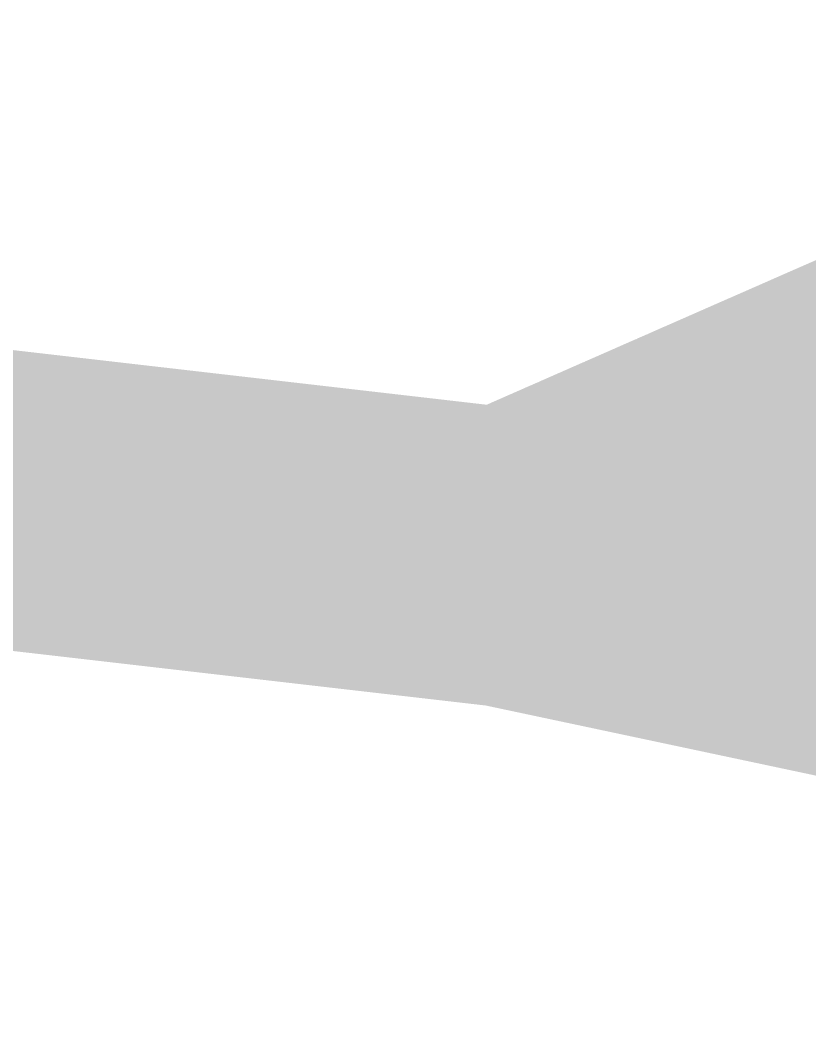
# Model space of a CAD drawing. Header units: inches. Extents: x -18 to 217, y -14 to 159.
# Drawn here: x 39.18074 to 39.21424, y 40.25456 to 40.29688 of the extents above; entities that cross this region are included whole.
import ezdxf

# ---------------------------------------------------------------- set-up
doc = ezdxf.new("R2010")
doc.units = ezdxf.units.IN
for name, color, linetype in [('Dimension', 6, 'Continuous'), ('Fabrication', 76, 'Continuous'), ('Top Layer', 1, 'Continuous')]:
    doc.layers.add(name, color=color, linetype=linetype)

msp = doc.modelspace()

# ---------------------------------------------------------------- linework, layer by layer
at = {"layer": 'Dimension', "const_width": 0.254}
msp.add_lwpolyline([(58.31000022, 19.46699942, 1), (13.30999878, 19.46699942, 1)], format="xyb", close=True, dxfattribs=at)
at = {"layer": 'Fabrication', "const_width": 0.0127}
for points in [[(24.22194546, 38.24980158, -0.198804989802848), (40.83044412, 40.96928814)], [(24.22194546, 38.24980158, -0.198804989802848), (40.83044412, 40.96928814)], [(24.02757196, 36.93219944, -0.191774322206495), (39.20154212, 40.2740495)], [(24.02757196, 36.93219944, -0.191774322206495), (39.20154212, 40.2740495)], [(24.02757196, 36.93219944, -0.191774322206495), (39.20154212, 40.2740495)], [(24.02757196, 36.93219944, -0.191774322206495), (39.20154212, 40.2740495)], [(39.20154212, 40.2740495, -0.3674736116210366), (39.83044612, 39.53388842)], [(39.20154212, 40.2740495, -0.3674736116210366), (39.83044612, 39.53388842)], [(39.20154212, 40.2740495, -0.3674736116210366), (39.83044612, 39.53388842)], [(39.20154212, 40.2740495, -0.3674736116210366), (39.83044612, 39.53388842)]]:
    msp.add_lwpolyline(points, format="xyb", dxfattribs=at)
for points in [[(39.2201019, 40.28219274), (39.22064546, 40.28243149999999)], [(39.2201019, 40.28219274), (39.22064546, 40.28243149999999)], [(39.21903764, 40.28172538), (39.21956596, 40.28195652)], [(39.21903764, 40.28172538), (39.21956596, 40.28195652)], [(39.21956596, 40.28195652), (39.2201019, 40.28219274)], [(39.21956596, 40.28195652), (39.2201019, 40.28219274)], [(39.21800132, 40.28127072), (39.2185144, 40.28149678)], [(39.21800132, 40.28127072), (39.2185144, 40.28149678)], [(39.2185144, 40.28149678), (39.21903764, 40.28172538)], [(39.2185144, 40.28149678), (39.21903764, 40.28172538)], [(39.21699802, 40.2808313), (39.21749586, 40.28104973999999)], [(39.21699802, 40.2808313), (39.21749586, 40.28104973999999)], [(39.21749586, 40.28104973999999), (39.21800132, 40.28127072)], [(39.21749586, 40.28104973999999), (39.21800132, 40.28127072)], [(39.21602266, 40.28040458), (39.21650526, 40.28061539999999)], [(39.21602266, 40.28040458), (39.21650526, 40.28061539999999)], [(39.21650526, 40.28061539999999), (39.21699802, 40.2808313)], [(39.21650526, 40.28061539999999), (39.21699802, 40.2808313)], [(39.21508032, 40.27999055999999), (39.21554767999999, 40.2801963)], [(39.21508032, 40.27999055999999), (39.21554767999999, 40.2801963)], [(39.21554767999999, 40.2801963), (39.21602266, 40.28040458)], [(39.21554767999999, 40.2801963), (39.21602266, 40.28040458)], [(39.21431578, 40.27965528), (39.21462057999999, 40.27978736)], [(39.21431578, 40.27965528), (39.21462057999999, 40.27978736)], [(39.21462057999999, 40.27978736), (39.21508032, 40.27999055999999)], [(39.21462057999999, 40.27978736), (39.21508032, 40.27999055999999)], [(39.21342932, 40.27926666), (39.21372142, 40.27939366)], [(39.21342932, 40.27926666), (39.21372142, 40.27939366)], [(39.21372142, 40.27939366), (39.2140186, 40.2795232)], [(39.21372142, 40.27939366), (39.2140186, 40.2795232)], [(39.2140186, 40.2795232), (39.21431578, 40.27965528)], [(39.2140186, 40.2795232), (39.21431578, 40.27965528)], [(39.21229394, 40.27876882), (39.21257334, 40.27889073999999)], [(39.21229394, 40.27876882), (39.21257334, 40.27889073999999)], [(39.21257334, 40.27889073999999), (39.21285528, 40.2790152)], [(39.21257334, 40.27889073999999), (39.21285528, 40.2790152)], [(39.21285528, 40.2790152), (39.21313976, 40.27913966)], [(39.21285528, 40.2790152), (39.21313976, 40.27913966)], [(39.21313976, 40.27913966), (39.21342932, 40.27926666)], [(39.21313976, 40.27913966), (39.21342932, 40.27926666)], [(39.21148114, 40.27841068), (39.21174784, 40.27852752)], [(39.21148114, 40.27841068), (39.21174784, 40.27852752)], [(39.21174784, 40.27852752), (39.21201962, 40.2786469)], [(39.21174784, 40.27852752), (39.21201962, 40.2786469)], [(39.21201962, 40.2786469), (39.21229394, 40.27876882)], [(39.21201962, 40.2786469), (39.21229394, 40.27876882)], [(39.21044228, 40.27795602), (39.21069628, 40.27806777999999)], [(39.21044228, 40.27795602), (39.21069628, 40.27806777999999)], [(39.21069628, 40.27806777999999), (39.21095536, 40.27817954)], [(39.21069628, 40.27806777999999), (39.21095536, 40.27817954)], [(39.21095536, 40.27817954), (39.21121444, 40.27829384)], [(39.21095536, 40.27817954), (39.21121444, 40.27829384)], [(39.21121444, 40.27829384), (39.21148114, 40.27841068)], [(39.21121444, 40.27829384), (39.21148114, 40.27841068)], [(39.2094593, 40.27752422), (39.2097006, 40.27762836)], [(39.2094593, 40.27752422), (39.2097006, 40.27762836)], [(39.2097006, 40.27762836), (39.20994443999999, 40.27773757999999)], [(39.2097006, 40.27762836), (39.20994443999999, 40.27773757999999)], [(39.20994443999999, 40.27773757999999), (39.21019082, 40.27784425999999)], [(39.20994443999999, 40.27773757999999), (39.21019082, 40.27784425999999)], [(39.21019082, 40.27784425999999), (39.21044228, 40.27795602)], [(39.21019082, 40.27784425999999), (39.21044228, 40.27795602)], [(39.20853474, 40.27711782), (39.2087608, 40.27721688)], [(39.20853474, 40.27711782), (39.2087608, 40.27721688)], [(39.2087608, 40.27721688), (39.20898939999999, 40.27731848)], [(39.2087608, 40.27721688), (39.20898939999999, 40.27731848)], [(39.20898939999999, 40.27731848), (39.20922308, 40.27742008)], [(39.20898939999999, 40.27731848), (39.20922308, 40.27742008)], [(39.20922308, 40.27742008), (39.2094593, 40.27752422)], [(39.20922308, 40.27742008), (39.2094593, 40.27752422)], [(39.20766352, 40.27673428), (39.20787434, 40.27682826)], [(39.20766352, 40.27673428), (39.20787434, 40.27682826)], [(39.20787434, 40.27682826), (39.20809024, 40.27692224)], [(39.20787434, 40.27682826), (39.20809024, 40.27692224)], [(39.20809024, 40.27692224), (39.20831122, 40.27701876)], [(39.20809024, 40.27692224), (39.20831122, 40.27701876)], [(39.20831122, 40.27701876), (39.20853474, 40.27711782)], [(39.20831122, 40.27701876), (39.20853474, 40.27711782)], [(39.20665514, 40.27629232), (39.20685072, 40.27637868)], [(39.20665514, 40.27629232), (39.20685072, 40.27637868)], [(39.20685072, 40.27637868), (39.20704884, 40.27646504)], [(39.20685072, 40.27637868), (39.20704884, 40.27646504)], [(39.20704884, 40.27646504), (39.2072495, 40.27655394)], [(39.20704884, 40.27646504), (39.2072495, 40.27655394)], [(39.2072495, 40.27655394), (39.20745523999999, 40.27664284)], [(39.2072495, 40.27655394), (39.20745523999999, 40.27664284)], [(39.20745523999999, 40.27664284), (39.20766352, 40.27673428)], [(39.20745523999999, 40.27664284), (39.20766352, 40.27673428)], [(39.20573565999999, 40.27588846), (39.20591346, 40.2759672)], [(39.20573565999999, 40.27588846), (39.20591346, 40.2759672)], [(39.20591346, 40.2759672), (39.2060938, 40.27604594)], [(39.20591346, 40.2759672), (39.2060938, 40.27604594)], [(39.2060938, 40.27604594), (39.20627667999999, 40.27612722)], [(39.2060938, 40.27604594), (39.20627667999999, 40.27612722)], [(39.20627667999999, 40.27612722), (39.20646464, 40.2762085)], [(39.20627667999999, 40.27612722), (39.20646464, 40.2762085)], [(39.20646464, 40.2762085), (39.20665514, 40.27629232)], [(39.20646464, 40.2762085), (39.20665514, 40.27629232)], [(39.20482888, 40.27548968), (39.20490508, 40.27552523999999)], [(39.20482888, 40.27548968), (39.20490508, 40.27552523999999)], [(39.20490508, 40.27552523999999), (39.20498636, 40.27555826)], [(39.20490508, 40.27552523999999), (39.20498636, 40.27555826)], [(39.20498636, 40.27555826), (39.20506509999999, 40.27559382)], [(39.20498636, 40.27555826), (39.20506509999999, 40.27559382)], [(39.20506509999999, 40.27559382), (39.20514638, 40.27562938)], [(39.20506509999999, 40.27559382), (39.20514638, 40.27562938)], [(39.20514638, 40.27562938), (39.20522766, 40.27566494)], [(39.20514638, 40.27562938), (39.20522766, 40.27566494)], [(39.20522766, 40.27566494), (39.20530893999999, 40.27570304)], [(39.20522766, 40.27566494), (39.20530893999999, 40.27570304)], [(39.20530893999999, 40.27570304), (39.20539276, 40.2757386)], [(39.20530893999999, 40.27570304), (39.20539276, 40.2757386)], [(39.20539276, 40.2757386), (39.20556294, 40.27581226)], [(39.20539276, 40.2757386), (39.20556294, 40.27581226)], [(39.20556294, 40.27581226), (39.20573565999999, 40.27588846)], [(39.20556294, 40.27581226), (39.20573565999999, 40.27588846)], [(39.20383065999999, 40.2750528), (39.20389669999999, 40.27508073999999)], [(39.20383065999999, 40.2750528), (39.20389669999999, 40.27508073999999)], [(39.20389669999999, 40.27508073999999), (39.20396274, 40.27511122)], [(39.20389669999999, 40.27508073999999), (39.20396274, 40.27511122)], [(39.20396274, 40.27511122), (39.20402878, 40.27513915999999)], [(39.20396274, 40.27511122), (39.20402878, 40.27513915999999)], [(39.20402878, 40.27513915999999), (39.20409736, 40.27516963999999)], [(39.20402878, 40.27513915999999), (39.20409736, 40.27516963999999)], [(39.20409736, 40.27516963999999), (39.20416594, 40.27520012)], [(39.20409736, 40.27516963999999), (39.20416594, 40.27520012)], [(39.20416594, 40.27520012), (39.20423706, 40.2752306)], [(39.20416594, 40.27520012), (39.20423706, 40.2752306)], [(39.20423706, 40.2752306), (39.20430818, 40.27526108)], [(39.20423706, 40.2752306), (39.20430818, 40.27526108)], [(39.20430818, 40.27526108), (39.20437929999999, 40.2752941)], [(39.20430818, 40.27526108), (39.20437929999999, 40.2752941)], [(39.20437929999999, 40.2752941), (39.20445042, 40.27532458)], [(39.20437929999999, 40.2752941), (39.20445042, 40.27532458)], [(39.20445042, 40.27532458), (39.20452407999999, 40.2753576)], [(39.20445042, 40.27532458), (39.20452407999999, 40.2753576)], [(39.20452407999999, 40.2753576), (39.20460028, 40.27539062)], [(39.20452407999999, 40.2753576), (39.20460028, 40.27539062)], [(39.20460028, 40.27539062), (39.20467394, 40.27542364)], [(39.20460028, 40.27539062), (39.20467394, 40.27542364)], [(39.20467394, 40.27542364), (39.20475013999999, 40.27545666)], [(39.20467394, 40.27542364), (39.20475013999999, 40.27545666)], [(39.20475013999999, 40.27545666), (39.20482888, 40.27548968)], [(39.20475013999999, 40.27545666), (39.20482888, 40.27548968)], [(39.20290864, 40.27464639999999), (39.20295943999999, 40.27466926)], [(39.20290864, 40.27464639999999), (39.20295943999999, 40.27466926)], [(39.20295943999999, 40.27466926), (39.20301024, 40.27469212)], [(39.20295943999999, 40.27466926), (39.20301024, 40.27469212)], [(39.20301024, 40.27469212), (39.20306358, 40.27471498)], [(39.20301024, 40.27469212), (39.20306358, 40.27471498)], [(39.20306358, 40.27471498), (39.20311692, 40.27473784)], [(39.20306358, 40.27471498), (39.20311692, 40.27473784)], [(39.20311692, 40.27473784), (39.20317026, 40.27476324)], [(39.20311692, 40.27473784), (39.20317026, 40.27476324)], [(39.20317026, 40.27476324), (39.20322614, 40.2747861)], [(39.20317026, 40.27476324), (39.20322614, 40.2747861)], [(39.20322614, 40.2747861), (39.20328202, 40.2748115)], [(39.20322614, 40.2747861), (39.20328202, 40.2748115)], [(39.20328202, 40.2748115), (39.20334044, 40.2748369)], [(39.20328202, 40.2748115), (39.20334044, 40.2748369)], [(39.20334044, 40.2748369), (39.20339886, 40.2748623)], [(39.20334044, 40.2748369), (39.20339886, 40.2748623)], [(39.20339886, 40.2748623), (39.20345727999999, 40.27488769999999)], [(39.20339886, 40.2748623), (39.20345727999999, 40.27488769999999)], [(39.20345727999999, 40.27488769999999), (39.20351824, 40.27491564)], [(39.20345727999999, 40.27488769999999), (39.20351824, 40.27491564)], [(39.20351824, 40.27491564), (39.20357919999999, 40.27494104)], [(39.20351824, 40.27491564), (39.20357919999999, 40.27494104)], [(39.20357919999999, 40.27494104), (39.20364016, 40.27496898)], [(39.20357919999999, 40.27494104), (39.20364016, 40.27496898)], [(39.20364016, 40.27496898), (39.20370112, 40.27499692)], [(39.20364016, 40.27496898), (39.20370112, 40.27499692)], [(39.20370112, 40.27499692), (39.20376716, 40.27502485999999)], [(39.20370112, 40.27499692), (39.20376716, 40.27502485999999)], [(39.20376716, 40.27502485999999), (39.20383065999999, 40.2750528)], [(39.20376716, 40.27502485999999), (39.20383065999999, 40.2750528)], [(39.2019663, 40.27423237999999), (39.20199424, 40.27424508)], [(39.2019663, 40.27423237999999), (39.20199424, 40.27424508)], [(39.20199424, 40.27424508), (39.20202472, 40.27425778)], [(39.20199424, 40.27424508), (39.20202472, 40.27425778)], [(39.20202472, 40.27425778), (39.2020552, 40.27427302)], [(39.20202472, 40.27425778), (39.2020552, 40.27427302)], [(39.2020552, 40.27427302), (39.20208568, 40.27428572)], [(39.2020552, 40.27427302), (39.20208568, 40.27428572)], [(39.20208568, 40.27428572), (39.2021187, 40.27430096)], [(39.20208568, 40.27428572), (39.2021187, 40.27430096)], [(39.2021187, 40.27430096), (39.20215172, 40.27431366)], [(39.2021187, 40.27430096), (39.20215172, 40.27431366)], [(39.20215172, 40.27431366), (39.20218474, 40.27432889999999)], [(39.20215172, 40.27431366), (39.20218474, 40.27432889999999)], [(39.20218474, 40.27432889999999), (39.2022203, 40.27434414)], [(39.20218474, 40.27432889999999), (39.2022203, 40.27434414)], [(39.2022203, 40.27434414), (39.20225585999999, 40.27436192)], [(39.2022203, 40.27434414), (39.20225585999999, 40.27436192)], [(39.20225585999999, 40.27436192), (39.20229396, 40.27437715999999)], [(39.20225585999999, 40.27436192), (39.20229396, 40.27437715999999)], [(39.20229396, 40.27437715999999), (39.20233206, 40.27439493999999)], [(39.20229396, 40.27437715999999), (39.20233206, 40.27439493999999)], [(39.20233206, 40.27439493999999), (39.20237015999999, 40.27441018)], [(39.20233206, 40.27439493999999), (39.20237015999999, 40.27441018)], [(39.20237015999999, 40.27441018), (39.2024108, 40.27442796)], [(39.20237015999999, 40.27441018), (39.2024108, 40.27442796)], [(39.2024108, 40.27442796), (39.20245144, 40.27444574)], [(39.2024108, 40.27442796), (39.20245144, 40.27444574)], [(39.20245144, 40.27444574), (39.20249208, 40.27446352)], [(39.20245144, 40.27444574), (39.20249208, 40.27446352)], [(39.20249208, 40.27446352), (39.20253526, 40.27448383999999)], [(39.20249208, 40.27446352), (39.20253526, 40.27448383999999)], [(39.20253526, 40.27448383999999), (39.20257844, 40.27450162)], [(39.20253526, 40.27448383999999), (39.20257844, 40.27450162)], [(39.20257844, 40.27450162), (39.20262162, 40.27452194)], [(39.20257844, 40.27450162), (39.20262162, 40.27452194)], [(39.20262162, 40.27452194), (39.20266734, 40.27454226)], [(39.20262162, 40.27452194), (39.20266734, 40.27454226)], [(39.20266734, 40.27454226), (39.20271306, 40.27456257999999)], [(39.20266734, 40.27454226), (39.20271306, 40.27456257999999)], [(39.20271306, 40.27456257999999), (39.20276132, 40.2745829)], [(39.20271306, 40.27456257999999), (39.20276132, 40.2745829)], [(39.20276132, 40.2745829), (39.20280958, 40.27460322)], [(39.20276132, 40.2745829), (39.20280958, 40.27460322)], [(39.20280958, 40.27460322), (39.20285784, 40.27462608)], [(39.20280958, 40.27460322), (39.20285784, 40.27462608)], [(39.20285784, 40.27462608), (39.20290864, 40.27464639999999)], [(39.20285784, 40.27462608), (39.20290864, 40.27464639999999)], [(39.20154212, 40.27404695999999), (39.20154466, 40.27404695999999)], [(39.20154212, 40.27404695999999), (39.20154466, 40.27404695999999)], [(39.20154466, 40.27404695999999), (39.2015472, 40.2740495)], [(39.20154466, 40.27404695999999), (39.2015472, 40.2740495)], [(39.2015472, 40.2740495), (39.20154974, 40.2740495)], [(39.2015472, 40.2740495), (39.20154974, 40.2740495)], [(39.20154974, 40.2740495), (39.20155482, 40.27405204)], [(39.20154974, 40.2740495), (39.20155482, 40.27405204)], [(39.20155482, 40.27405204), (39.20155989999999, 40.27405458)], [(39.20155482, 40.27405204), (39.20155989999999, 40.27405458)], [(39.20155989999999, 40.27405458), (39.20156498, 40.27405711999999)], [(39.20155989999999, 40.27405458), (39.20156498, 40.27405711999999)], [(39.20156498, 40.27405711999999), (39.2015726, 40.27405966)], [(39.20156498, 40.27405711999999), (39.2015726, 40.27405966)], [(39.2015726, 40.27405966), (39.20158022, 40.27406474)], [(39.2015726, 40.27405966), (39.20158022, 40.27406474)], [(39.20158022, 40.27406474), (39.20159038, 40.27406728)], [(39.20158022, 40.27406474), (39.20159038, 40.27406728)], [(39.20159038, 40.27406728), (39.20160053999999, 40.27407236)], [(39.20159038, 40.27406728), (39.20160053999999, 40.27407236)], [(39.20160053999999, 40.27407236), (39.2016107, 40.27407744)], [(39.20160053999999, 40.27407236), (39.2016107, 40.27407744)], [(39.2016107, 40.27407744), (39.20162086, 40.27408252)], [(39.2016107, 40.27407744), (39.20162086, 40.27408252)], [(39.20162086, 40.27408252), (39.20163356, 40.27408759999999)], [(39.20162086, 40.27408252), (39.20163356, 40.27408759999999)], [(39.20163356, 40.27408759999999), (39.20164879999999, 40.27409268)], [(39.20163356, 40.27408759999999), (39.20164879999999, 40.27409268)], [(39.20164879999999, 40.27409268), (39.20166404, 40.2741003)], [(39.20164879999999, 40.27409268), (39.20166404, 40.2741003)], [(39.20166404, 40.2741003), (39.20167928, 40.27410792)], [(39.20166404, 40.2741003), (39.20167928, 40.27410792)], [(39.20167928, 40.27410792), (39.20169452, 40.274113)], [(39.20167928, 40.27410792), (39.20169452, 40.274113)], [(39.20169452, 40.274113), (39.2017123, 40.27412062)], [(39.20169452, 40.274113), (39.2017123, 40.27412062)], [(39.2017123, 40.27412062), (39.20173008, 40.27413078)], [(39.2017123, 40.27412062), (39.20173008, 40.27413078)], [(39.20173008, 40.27413078), (39.2017504, 40.2741384)], [(39.20173008, 40.27413078), (39.2017504, 40.2741384)], [(39.2017504, 40.2741384), (39.20177072, 40.27414856)], [(39.2017504, 40.2741384), (39.20177072, 40.27414856)], [(39.20177072, 40.27414856), (39.20179104, 40.27415618)], [(39.20177072, 40.27414856), (39.20179104, 40.27415618)], [(39.20179104, 40.27415618), (39.2018139, 40.27416634)], [(39.20179104, 40.27415618), (39.2018139, 40.27416634)], [(39.2018139, 40.27416634), (39.20183676, 40.2741765)], [(39.2018139, 40.27416634), (39.20183676, 40.2741765)], [(39.20183676, 40.2741765), (39.20185961999999, 40.27418666)], [(39.20183676, 40.2741765), (39.20185961999999, 40.27418666)], [(39.20185961999999, 40.27418666), (39.20188502, 40.27419682)], [(39.20185961999999, 40.27418666), (39.20188502, 40.27419682)], [(39.20188502, 40.27419682), (39.20191042, 40.27420952)], [(39.20188502, 40.27419682), (39.20191042, 40.27420952)], [(39.20191042, 40.27420952), (39.20193836, 40.27422222)], [(39.20191042, 40.27420952), (39.20193836, 40.27422222)], [(39.20193836, 40.27422222), (39.2019663, 40.27423237999999)], [(39.20193836, 40.27422222), (39.2019663, 40.27423237999999)]]:
    msp.add_lwpolyline(points, dxfattribs=at)
at = {"layer": 'Fabrication', "const_width": 0.00635}
for points in [[(39.21639096, 40.28195652, 1), (39.22274096, 40.28195652, 1)], [(39.21639096, 40.28195652, 1), (39.22274096, 40.28195652, 1)], [(39.21639096, 40.28195652, 1), (39.22274096, 40.28195652, 1)], [(39.21639096, 40.28195652, 1), (39.22274096, 40.28195652, 1)], [(39.2169269, 40.28219274, 1), (39.22327689999999, 40.28219274, 1)], [(39.2169269, 40.28219274, 1), (39.22327689999999, 40.28219274, 1)], [(39.2169269, 40.28219274, 1), (39.22327689999999, 40.28219274, 1)], [(39.2169269, 40.28219274, 1), (39.22327689999999, 40.28219274, 1)], [(39.2153394, 40.28149678, 1), (39.2216894, 40.28149678, 1)], [(39.2153394, 40.28149678, 1), (39.2216894, 40.28149678, 1)], [(39.2153394, 40.28149678, 1), (39.2216894, 40.28149678, 1)], [(39.2153394, 40.28149678, 1), (39.2216894, 40.28149678, 1)], [(39.21586264, 40.28172538, 1), (39.22221264, 40.28172538, 1)], [(39.21586264, 40.28172538, 1), (39.22221264, 40.28172538, 1)], [(39.21586264, 40.28172538, 1), (39.22221264, 40.28172538, 1)], [(39.21586264, 40.28172538, 1), (39.22221264, 40.28172538, 1)], [(39.21432085999999, 40.28104973999999, 1), (39.22067086, 40.28104973999999, 1)], [(39.21432085999999, 40.28104973999999, 1), (39.22067086, 40.28104973999999, 1)], [(39.21432085999999, 40.28104973999999, 1), (39.22067086, 40.28104973999999, 1)], [(39.21432085999999, 40.28104973999999, 1), (39.22067086, 40.28104973999999, 1)], [(39.21482632, 40.28127072, 1), (39.22117632, 40.28127072, 1)], [(39.21482632, 40.28127072, 1), (39.22117632, 40.28127072, 1)], [(39.21482632, 40.28127072, 1), (39.22117632, 40.28127072, 1)], [(39.21482632, 40.28127072, 1), (39.22117632, 40.28127072, 1)], [(39.21333026, 40.28061539999999, 1), (39.21968026, 40.28061539999999, 1)], [(39.21333026, 40.28061539999999, 1), (39.21968026, 40.28061539999999, 1)], [(39.21333026, 40.28061539999999, 1), (39.21968026, 40.28061539999999, 1)], [(39.21333026, 40.28061539999999, 1), (39.21968026, 40.28061539999999, 1)], [(39.21382302, 40.2808313, 1), (39.22017302, 40.2808313, 1)], [(39.21382302, 40.2808313, 1), (39.22017302, 40.2808313, 1)], [(39.21382302, 40.2808313, 1), (39.22017302, 40.2808313, 1)], [(39.21382302, 40.2808313, 1), (39.22017302, 40.2808313, 1)], [(39.21237268, 40.2801963, 1), (39.21872268, 40.2801963, 1)], [(39.21237268, 40.2801963, 1), (39.21872268, 40.2801963, 1)], [(39.21237268, 40.2801963, 1), (39.21872268, 40.2801963, 1)], [(39.21237268, 40.2801963, 1), (39.21872268, 40.2801963, 1)], [(39.21284766, 40.28040458, 1), (39.21919765999999, 40.28040458, 1)], [(39.21284766, 40.28040458, 1), (39.21919765999999, 40.28040458, 1)], [(39.21284766, 40.28040458, 1), (39.21919765999999, 40.28040458, 1)], [(39.21284766, 40.28040458, 1), (39.21919765999999, 40.28040458, 1)], [(39.21144558, 40.27978736, 1), (39.21779558, 40.27978736, 1)], [(39.21144558, 40.27978736, 1), (39.21779558, 40.27978736, 1)], [(39.21144558, 40.27978736, 1), (39.21779558, 40.27978736, 1)], [(39.21144558, 40.27978736, 1), (39.21779558, 40.27978736, 1)], [(39.21190531999999, 40.27999055999999, 1), (39.21825532, 40.27999055999999, 1)], [(39.21190531999999, 40.27999055999999, 1), (39.21825532, 40.27999055999999, 1)], [(39.21190531999999, 40.27999055999999, 1), (39.21825532, 40.27999055999999, 1)], [(39.21190531999999, 40.27999055999999, 1), (39.21825532, 40.27999055999999, 1)], [(39.21054642, 40.27939366, 1), (39.21689642, 40.27939366, 1)], [(39.21054642, 40.27939366, 1), (39.21689642, 40.27939366, 1)], [(39.21054642, 40.27939366, 1), (39.21689642, 40.27939366, 1)], [(39.21054642, 40.27939366, 1), (39.21689642, 40.27939366, 1)], [(39.2108436, 40.2795232, 1), (39.2171936, 40.2795232, 1)], [(39.2108436, 40.2795232, 1), (39.2171936, 40.2795232, 1)], [(39.2108436, 40.2795232, 1), (39.2171936, 40.2795232, 1)], [(39.2108436, 40.2795232, 1), (39.2171936, 40.2795232, 1)], [(39.21114078, 40.27965528, 1), (39.21749078, 40.27965528, 1)], [(39.21114078, 40.27965528, 1), (39.21749078, 40.27965528, 1)], [(39.21114078, 40.27965528, 1), (39.21749078, 40.27965528, 1)], [(39.21114078, 40.27965528, 1), (39.21749078, 40.27965528, 1)], [(39.20939834, 40.27889073999999, 1), (39.21574834, 40.27889073999999, 1)], [(39.20939834, 40.27889073999999, 1), (39.21574834, 40.27889073999999, 1)], [(39.20939834, 40.27889073999999, 1), (39.21574834, 40.27889073999999, 1)], [(39.20939834, 40.27889073999999, 1), (39.21574834, 40.27889073999999, 1)], [(39.20968028, 40.2790152, 1), (39.21603028, 40.2790152, 1)], [(39.20968028, 40.2790152, 1), (39.21603028, 40.2790152, 1)], [(39.20968028, 40.2790152, 1), (39.21603028, 40.2790152, 1)], [(39.20968028, 40.2790152, 1), (39.21603028, 40.2790152, 1)], [(39.20996476, 40.27913966, 1), (39.21631476, 40.27913966, 1)], [(39.20996476, 40.27913966, 1), (39.21631476, 40.27913966, 1)], [(39.20996476, 40.27913966, 1), (39.21631476, 40.27913966, 1)], [(39.20996476, 40.27913966, 1), (39.21631476, 40.27913966, 1)], [(39.21025432, 40.27926666, 1), (39.21660432, 40.27926666, 1)], [(39.21025432, 40.27926666, 1), (39.21660432, 40.27926666, 1)], [(39.21025432, 40.27926666, 1), (39.21660432, 40.27926666, 1)], [(39.21025432, 40.27926666, 1), (39.21660432, 40.27926666, 1)], [(39.20857284, 40.27852752, 1), (39.21492284, 40.27852752, 1)], [(39.20857284, 40.27852752, 1), (39.21492284, 40.27852752, 1)], [(39.20857284, 40.27852752, 1), (39.21492284, 40.27852752, 1)], [(39.20857284, 40.27852752, 1), (39.21492284, 40.27852752, 1)], [(39.20884461999999, 40.2786469, 1), (39.21519462, 40.2786469, 1)], [(39.20884461999999, 40.2786469, 1), (39.21519462, 40.2786469, 1)], [(39.20884461999999, 40.2786469, 1), (39.21519462, 40.2786469, 1)], [(39.20884461999999, 40.2786469, 1), (39.21519462, 40.2786469, 1)], [(39.20911894, 40.27876882, 1), (39.21546893999999, 40.27876882, 1)], [(39.20911894, 40.27876882, 1), (39.21546893999999, 40.27876882, 1)], [(39.20911894, 40.27876882, 1), (39.21546893999999, 40.27876882, 1)], [(39.20911894, 40.27876882, 1), (39.21546893999999, 40.27876882, 1)], [(39.20752127999999, 40.27806777999999, 1), (39.21387128, 40.27806777999999, 1)], [(39.20752127999999, 40.27806777999999, 1), (39.21387128, 40.27806777999999, 1)], [(39.20752127999999, 40.27806777999999, 1), (39.21387128, 40.27806777999999, 1)], [(39.20752127999999, 40.27806777999999, 1), (39.21387128, 40.27806777999999, 1)], [(39.20778035999999, 40.27817954, 1), (39.21413036, 40.27817954, 1)], [(39.20778035999999, 40.27817954, 1), (39.21413036, 40.27817954, 1)], [(39.20778035999999, 40.27817954, 1), (39.21413036, 40.27817954, 1)], [(39.20778035999999, 40.27817954, 1), (39.21413036, 40.27817954, 1)], [(39.20803944, 40.27829384, 1), (39.21438944, 40.27829384, 1)], [(39.20803944, 40.27829384, 1), (39.21438944, 40.27829384, 1)], [(39.20803944, 40.27829384, 1), (39.21438944, 40.27829384, 1)], [(39.20803944, 40.27829384, 1), (39.21438944, 40.27829384, 1)], [(39.20830614, 40.27841068, 1), (39.21465614, 40.27841068, 1)], [(39.20830614, 40.27841068, 1), (39.21465614, 40.27841068, 1)], [(39.20830614, 40.27841068, 1), (39.21465614, 40.27841068, 1)], [(39.20830614, 40.27841068, 1), (39.21465614, 40.27841068, 1)], [(39.2065256, 40.27762836, 1), (39.2128756, 40.27762836, 1)], [(39.2065256, 40.27762836, 1), (39.2128756, 40.27762836, 1)], [(39.2065256, 40.27762836, 1), (39.2128756, 40.27762836, 1)], [(39.2065256, 40.27762836, 1), (39.2128756, 40.27762836, 1)], [(39.20676944, 40.27773757999999, 1), (39.21311944, 40.27773757999999, 1)], [(39.20676944, 40.27773757999999, 1), (39.21311944, 40.27773757999999, 1)], [(39.20676944, 40.27773757999999, 1), (39.21311944, 40.27773757999999, 1)], [(39.20676944, 40.27773757999999, 1), (39.21311944, 40.27773757999999, 1)], [(39.20701582, 40.27784425999999, 1), (39.21336582, 40.27784425999999, 1)], [(39.20701582, 40.27784425999999, 1), (39.21336582, 40.27784425999999, 1)], [(39.20701582, 40.27784425999999, 1), (39.21336582, 40.27784425999999, 1)], [(39.20701582, 40.27784425999999, 1), (39.21336582, 40.27784425999999, 1)], [(39.20726728, 40.27795602, 1), (39.21361727999999, 40.27795602, 1)], [(39.20726728, 40.27795602, 1), (39.21361727999999, 40.27795602, 1)], [(39.20726728, 40.27795602, 1), (39.21361727999999, 40.27795602, 1)], [(39.20726728, 40.27795602, 1), (39.21361727999999, 40.27795602, 1)], [(39.2055858, 40.27721688, 1), (39.2119358, 40.27721688, 1)], [(39.2055858, 40.27721688, 1), (39.2119358, 40.27721688, 1)], [(39.2055858, 40.27721688, 1), (39.2119358, 40.27721688, 1)], [(39.2055858, 40.27721688, 1), (39.2119358, 40.27721688, 1)], [(39.2058144, 40.27731848, 1), (39.2121644, 40.27731848, 1)], [(39.2058144, 40.27731848, 1), (39.2121644, 40.27731848, 1)], [(39.2058144, 40.27731848, 1), (39.2121644, 40.27731848, 1)], [(39.2058144, 40.27731848, 1), (39.2121644, 40.27731848, 1)], [(39.20604808, 40.27742008, 1), (39.21239807999999, 40.27742008, 1)], [(39.20604808, 40.27742008, 1), (39.21239807999999, 40.27742008, 1)], [(39.20604808, 40.27742008, 1), (39.21239807999999, 40.27742008, 1)], [(39.20604808, 40.27742008, 1), (39.21239807999999, 40.27742008, 1)], [(39.20628429999999, 40.27752422, 1), (39.2126343, 40.27752422, 1)], [(39.20628429999999, 40.27752422, 1), (39.2126343, 40.27752422, 1)], [(39.20628429999999, 40.27752422, 1), (39.2126343, 40.27752422, 1)], [(39.20628429999999, 40.27752422, 1), (39.2126343, 40.27752422, 1)], [(39.20469934, 40.27682826, 1), (39.21104934, 40.27682826, 1)], [(39.20469934, 40.27682826, 1), (39.21104934, 40.27682826, 1)], [(39.20469934, 40.27682826, 1), (39.21104934, 40.27682826, 1)], [(39.20469934, 40.27682826, 1), (39.21104934, 40.27682826, 1)], [(39.20491524, 40.27692224, 1), (39.21126524, 40.27692224, 1)], [(39.20491524, 40.27692224, 1), (39.21126524, 40.27692224, 1)], [(39.20491524, 40.27692224, 1), (39.21126524, 40.27692224, 1)], [(39.20491524, 40.27692224, 1), (39.21126524, 40.27692224, 1)], [(39.20513622, 40.27701876, 1), (39.21148622, 40.27701876, 1)], [(39.20513622, 40.27701876, 1), (39.21148622, 40.27701876, 1)], [(39.20513622, 40.27701876, 1), (39.21148622, 40.27701876, 1)], [(39.20513622, 40.27701876, 1), (39.21148622, 40.27701876, 1)], [(39.20535974, 40.27711782, 1), (39.21170974, 40.27711782, 1)], [(39.20535974, 40.27711782, 1), (39.21170974, 40.27711782, 1)], [(39.20535974, 40.27711782, 1), (39.21170974, 40.27711782, 1)], [(39.20535974, 40.27711782, 1), (39.21170974, 40.27711782, 1)], [(39.20367571999999, 40.27637868, 1), (39.21002572, 40.27637868, 1)], [(39.20367571999999, 40.27637868, 1), (39.21002572, 40.27637868, 1)], [(39.20367571999999, 40.27637868, 1), (39.21002572, 40.27637868, 1)], [(39.20367571999999, 40.27637868, 1), (39.21002572, 40.27637868, 1)], [(39.20387384, 40.27646504, 1), (39.21022384, 40.27646504, 1)], [(39.20387384, 40.27646504, 1), (39.21022384, 40.27646504, 1)], [(39.20387384, 40.27646504, 1), (39.21022384, 40.27646504, 1)], [(39.20387384, 40.27646504, 1), (39.21022384, 40.27646504, 1)], [(39.2040745, 40.27655394, 1), (39.2104245, 40.27655394, 1)], [(39.2040745, 40.27655394, 1), (39.2104245, 40.27655394, 1)], [(39.2040745, 40.27655394, 1), (39.2104245, 40.27655394, 1)], [(39.2040745, 40.27655394, 1), (39.2104245, 40.27655394, 1)], [(39.20428024, 40.27664284, 1), (39.21063023999999, 40.27664284, 1)], [(39.20428024, 40.27664284, 1), (39.21063023999999, 40.27664284, 1)], [(39.20428024, 40.27664284, 1), (39.21063023999999, 40.27664284, 1)], [(39.20428024, 40.27664284, 1), (39.21063023999999, 40.27664284, 1)], [(39.20448852, 40.27673428, 1), (39.21083852, 40.27673428, 1)], [(39.20448852, 40.27673428, 1), (39.21083852, 40.27673428, 1)], [(39.20448852, 40.27673428, 1), (39.21083852, 40.27673428, 1)], [(39.20448852, 40.27673428, 1), (39.21083852, 40.27673428, 1)], [(39.20273846, 40.2759672, 1), (39.20908846, 40.2759672, 1)], [(39.20273846, 40.2759672, 1), (39.20908846, 40.2759672, 1)], [(39.20273846, 40.2759672, 1), (39.20908846, 40.2759672, 1)], [(39.20273846, 40.2759672, 1), (39.20908846, 40.2759672, 1)], [(39.2029188, 40.27604594, 1), (39.2092688, 40.27604594, 1)], [(39.2029188, 40.27604594, 1), (39.2092688, 40.27604594, 1)], [(39.2029188, 40.27604594, 1), (39.2092688, 40.27604594, 1)], [(39.2029188, 40.27604594, 1), (39.2092688, 40.27604594, 1)], [(39.20310168, 40.27612722, 1), (39.20945167999999, 40.27612722, 1)], [(39.20310168, 40.27612722, 1), (39.20945167999999, 40.27612722, 1)], [(39.20310168, 40.27612722, 1), (39.20945167999999, 40.27612722, 1)], [(39.20310168, 40.27612722, 1), (39.20945167999999, 40.27612722, 1)], [(39.20328963999999, 40.2762085, 1), (39.20963964, 40.2762085, 1)], [(39.20328963999999, 40.2762085, 1), (39.20963964, 40.2762085, 1)], [(39.20328963999999, 40.2762085, 1), (39.20963964, 40.2762085, 1)], [(39.20328963999999, 40.2762085, 1), (39.20963964, 40.2762085, 1)], [(39.20348014, 40.27629232, 1), (39.20983013999999, 40.27629232, 1)], [(39.20348014, 40.27629232, 1), (39.20983013999999, 40.27629232, 1)], [(39.20348014, 40.27629232, 1), (39.20983013999999, 40.27629232, 1)], [(39.20348014, 40.27629232, 1), (39.20983013999999, 40.27629232, 1)], [(39.20173008, 40.27552523999999, 1), (39.20808007999999, 40.27552523999999, 1)], [(39.20173008, 40.27552523999999, 1), (39.20808007999999, 40.27552523999999, 1)], [(39.20173008, 40.27552523999999, 1), (39.20808007999999, 40.27552523999999, 1)], [(39.20173008, 40.27552523999999, 1), (39.20808007999999, 40.27552523999999, 1)], [(39.20181135999999, 40.27555826, 1), (39.20816136, 40.27555826, 1)], [(39.20181135999999, 40.27555826, 1), (39.20816136, 40.27555826, 1)], [(39.20181135999999, 40.27555826, 1), (39.20816136, 40.27555826, 1)], [(39.20181135999999, 40.27555826, 1), (39.20816136, 40.27555826, 1)], [(39.2018901, 40.27559382, 1), (39.2082401, 40.27559382, 1)], [(39.2018901, 40.27559382, 1), (39.2082401, 40.27559382, 1)], [(39.2018901, 40.27559382, 1), (39.2082401, 40.27559382, 1)], [(39.2018901, 40.27559382, 1), (39.2082401, 40.27559382, 1)], [(39.20197138, 40.27562938, 1), (39.20832137999999, 40.27562938, 1)], [(39.20197138, 40.27562938, 1), (39.20832137999999, 40.27562938, 1)], [(39.20197138, 40.27562938, 1), (39.20832137999999, 40.27562938, 1)], [(39.20197138, 40.27562938, 1), (39.20832137999999, 40.27562938, 1)], [(39.20205265999999, 40.27566494, 1), (39.20840266, 40.27566494, 1)], [(39.20205265999999, 40.27566494, 1), (39.20840266, 40.27566494, 1)], [(39.20205265999999, 40.27566494, 1), (39.20840266, 40.27566494, 1)], [(39.20205265999999, 40.27566494, 1), (39.20840266, 40.27566494, 1)], [(39.20213394, 40.27570304, 1), (39.20848394, 40.27570304, 1)], [(39.20213394, 40.27570304, 1), (39.20848394, 40.27570304, 1)], [(39.20213394, 40.27570304, 1), (39.20848394, 40.27570304, 1)], [(39.20213394, 40.27570304, 1), (39.20848394, 40.27570304, 1)], [(39.20221776, 40.2757386, 1), (39.20856776, 40.2757386, 1)], [(39.20221776, 40.2757386, 1), (39.20856776, 40.2757386, 1)], [(39.20221776, 40.2757386, 1), (39.20856776, 40.2757386, 1)], [(39.20221776, 40.2757386, 1), (39.20856776, 40.2757386, 1)], [(39.20238794, 40.27581226, 1), (39.20873794, 40.27581226, 1)], [(39.20238794, 40.27581226, 1), (39.20873794, 40.27581226, 1)], [(39.20238794, 40.27581226, 1), (39.20873794, 40.27581226, 1)], [(39.20238794, 40.27581226, 1), (39.20873794, 40.27581226, 1)], [(39.20256066, 40.27588846, 1), (39.20891065999999, 40.27588846, 1)], [(39.20256066, 40.27588846, 1), (39.20891065999999, 40.27588846, 1)], [(39.20256066, 40.27588846, 1), (39.20891065999999, 40.27588846, 1)], [(39.20256066, 40.27588846, 1), (39.20891065999999, 40.27588846, 1)], [(39.2007217, 40.27508073999999, 1), (39.2070717, 40.27508073999999, 1)], [(39.2007217, 40.27508073999999, 1), (39.2070717, 40.27508073999999, 1)], [(39.2007217, 40.27508073999999, 1), (39.2070717, 40.27508073999999, 1)], [(39.2007217, 40.27508073999999, 1), (39.2070717, 40.27508073999999, 1)], [(39.20078774, 40.27511122, 1), (39.20713774, 40.27511122, 1)], [(39.20078774, 40.27511122, 1), (39.20713774, 40.27511122, 1)], [(39.20078774, 40.27511122, 1), (39.20713774, 40.27511122, 1)], [(39.20078774, 40.27511122, 1), (39.20713774, 40.27511122, 1)], [(39.20085378, 40.27513915999999, 1), (39.20720378, 40.27513915999999, 1)], [(39.20085378, 40.27513915999999, 1), (39.20720378, 40.27513915999999, 1)], [(39.20085378, 40.27513915999999, 1), (39.20720378, 40.27513915999999, 1)], [(39.20085378, 40.27513915999999, 1), (39.20720378, 40.27513915999999, 1)], [(39.20092235999999, 40.27516963999999, 1), (39.20727236, 40.27516963999999, 1)], [(39.20092235999999, 40.27516963999999, 1), (39.20727236, 40.27516963999999, 1)], [(39.20092235999999, 40.27516963999999, 1), (39.20727236, 40.27516963999999, 1)], [(39.20092235999999, 40.27516963999999, 1), (39.20727236, 40.27516963999999, 1)], [(39.20099094, 40.27520012, 1), (39.20734094, 40.27520012, 1)], [(39.20099094, 40.27520012, 1), (39.20734094, 40.27520012, 1)], [(39.20099094, 40.27520012, 1), (39.20734094, 40.27520012, 1)], [(39.20099094, 40.27520012, 1), (39.20734094, 40.27520012, 1)], [(39.20106206, 40.2752306, 1), (39.20741206, 40.2752306, 1)], [(39.20106206, 40.2752306, 1), (39.20741206, 40.2752306, 1)], [(39.20106206, 40.2752306, 1), (39.20741206, 40.2752306, 1)], [(39.20106206, 40.2752306, 1), (39.20741206, 40.2752306, 1)], [(39.20113318, 40.27526108, 1), (39.20748318, 40.27526108, 1)], [(39.20113318, 40.27526108, 1), (39.20748318, 40.27526108, 1)], [(39.20113318, 40.27526108, 1), (39.20748318, 40.27526108, 1)], [(39.20113318, 40.27526108, 1), (39.20748318, 40.27526108, 1)], [(39.20120429999999, 40.2752941, 1), (39.2075543, 40.2752941, 1)], [(39.20120429999999, 40.2752941, 1), (39.2075543, 40.2752941, 1)], [(39.20120429999999, 40.2752941, 1), (39.2075543, 40.2752941, 1)], [(39.20120429999999, 40.2752941, 1), (39.2075543, 40.2752941, 1)], [(39.20127542, 40.27532458, 1), (39.20762541999999, 40.27532458, 1)], [(39.20127542, 40.27532458, 1), (39.20762541999999, 40.27532458, 1)], [(39.20127542, 40.27532458, 1), (39.20762541999999, 40.27532458, 1)], [(39.20127542, 40.27532458, 1), (39.20762541999999, 40.27532458, 1)], [(39.20134908, 40.2753576, 1), (39.20769908, 40.2753576, 1)], [(39.20134908, 40.2753576, 1), (39.20769908, 40.2753576, 1)], [(39.20134908, 40.2753576, 1), (39.20769908, 40.2753576, 1)], [(39.20134908, 40.2753576, 1), (39.20769908, 40.2753576, 1)], [(39.20142528, 40.27539062, 1), (39.20777528, 40.27539062, 1)], [(39.20142528, 40.27539062, 1), (39.20777528, 40.27539062, 1)], [(39.20142528, 40.27539062, 1), (39.20777528, 40.27539062, 1)], [(39.20142528, 40.27539062, 1), (39.20777528, 40.27539062, 1)], [(39.20149894, 40.27542364, 1), (39.20784894, 40.27542364, 1)], [(39.20149894, 40.27542364, 1), (39.20784894, 40.27542364, 1)], [(39.20149894, 40.27542364, 1), (39.20784894, 40.27542364, 1)], [(39.20149894, 40.27542364, 1), (39.20784894, 40.27542364, 1)], [(39.20157514, 40.27545666, 1), (39.20792513999999, 40.27545666, 1)], [(39.20157514, 40.27545666, 1), (39.20792513999999, 40.27545666, 1)], [(39.20157514, 40.27545666, 1), (39.20792513999999, 40.27545666, 1)], [(39.20157514, 40.27545666, 1), (39.20792513999999, 40.27545666, 1)], [(39.20165388, 40.27548968, 1), (39.20800388, 40.27548968, 1)], [(39.20165388, 40.27548968, 1), (39.20800388, 40.27548968, 1)], [(39.20165388, 40.27548968, 1), (39.20800388, 40.27548968, 1)], [(39.20165388, 40.27548968, 1), (39.20800388, 40.27548968, 1)], [(39.19978443999999, 40.27466926, 1), (39.20613444, 40.27466926, 1)], [(39.19978443999999, 40.27466926, 1), (39.20613444, 40.27466926, 1)], [(39.19978443999999, 40.27466926, 1), (39.20613444, 40.27466926, 1)], [(39.19978443999999, 40.27466926, 1), (39.20613444, 40.27466926, 1)], [(39.19983524, 40.27469212, 1), (39.20618524, 40.27469212, 1)], [(39.19983524, 40.27469212, 1), (39.20618524, 40.27469212, 1)], [(39.19983524, 40.27469212, 1), (39.20618524, 40.27469212, 1)], [(39.19983524, 40.27469212, 1), (39.20618524, 40.27469212, 1)], [(39.19988857999999, 40.27471498, 1), (39.20623858, 40.27471498, 1)], [(39.19988857999999, 40.27471498, 1), (39.20623858, 40.27471498, 1)], [(39.19988857999999, 40.27471498, 1), (39.20623858, 40.27471498, 1)], [(39.19988857999999, 40.27471498, 1), (39.20623858, 40.27471498, 1)], [(39.19994192, 40.27473784, 1), (39.20629192, 40.27473784, 1)], [(39.19994192, 40.27473784, 1), (39.20629192, 40.27473784, 1)], [(39.19994192, 40.27473784, 1), (39.20629192, 40.27473784, 1)], [(39.19994192, 40.27473784, 1), (39.20629192, 40.27473784, 1)], [(39.19999525999999, 40.27476324, 1), (39.20634526, 40.27476324, 1)], [(39.19999525999999, 40.27476324, 1), (39.20634526, 40.27476324, 1)], [(39.19999525999999, 40.27476324, 1), (39.20634526, 40.27476324, 1)], [(39.19999525999999, 40.27476324, 1), (39.20634526, 40.27476324, 1)], [(39.20005114, 40.2747861, 1), (39.20640114, 40.2747861, 1)], [(39.20005114, 40.2747861, 1), (39.20640114, 40.2747861, 1)], [(39.20005114, 40.2747861, 1), (39.20640114, 40.2747861, 1)], [(39.20005114, 40.2747861, 1), (39.20640114, 40.2747861, 1)], [(39.20010702, 40.2748115, 1), (39.20645701999999, 40.2748115, 1)], [(39.20010702, 40.2748115, 1), (39.20645701999999, 40.2748115, 1)], [(39.20010702, 40.2748115, 1), (39.20645701999999, 40.2748115, 1)], [(39.20010702, 40.2748115, 1), (39.20645701999999, 40.2748115, 1)], [(39.20016544, 40.2748369, 1), (39.20651544, 40.2748369, 1)], [(39.20016544, 40.2748369, 1), (39.20651544, 40.2748369, 1)], [(39.20016544, 40.2748369, 1), (39.20651544, 40.2748369, 1)], [(39.20016544, 40.2748369, 1), (39.20651544, 40.2748369, 1)], [(39.20022386, 40.2748623, 1), (39.20657386, 40.2748623, 1)], [(39.20022386, 40.2748623, 1), (39.20657386, 40.2748623, 1)], [(39.20022386, 40.2748623, 1), (39.20657386, 40.2748623, 1)], [(39.20022386, 40.2748623, 1), (39.20657386, 40.2748623, 1)], [(39.20028228, 40.27488769999999, 1), (39.20663227999999, 40.27488769999999, 1)], [(39.20028228, 40.27488769999999, 1), (39.20663227999999, 40.27488769999999, 1)], [(39.20028228, 40.27488769999999, 1), (39.20663227999999, 40.27488769999999, 1)], [(39.20028228, 40.27488769999999, 1), (39.20663227999999, 40.27488769999999, 1)], [(39.20034324, 40.27491564, 1), (39.20669324, 40.27491564, 1)], [(39.20034324, 40.27491564, 1), (39.20669324, 40.27491564, 1)], [(39.20034324, 40.27491564, 1), (39.20669324, 40.27491564, 1)], [(39.20034324, 40.27491564, 1), (39.20669324, 40.27491564, 1)], [(39.2004042, 40.27494104, 1), (39.2067542, 40.27494104, 1)], [(39.2004042, 40.27494104, 1), (39.2067542, 40.27494104, 1)], [(39.2004042, 40.27494104, 1), (39.2067542, 40.27494104, 1)], [(39.2004042, 40.27494104, 1), (39.2067542, 40.27494104, 1)], [(39.20046516, 40.27496898, 1), (39.20681516, 40.27496898, 1)], [(39.20046516, 40.27496898, 1), (39.20681516, 40.27496898, 1)], [(39.20046516, 40.27496898, 1), (39.20681516, 40.27496898, 1)], [(39.20046516, 40.27496898, 1), (39.20681516, 40.27496898, 1)], [(39.20052611999999, 40.27499692, 1), (39.20687612, 40.27499692, 1)], [(39.20052611999999, 40.27499692, 1), (39.20687612, 40.27499692, 1)], [(39.20052611999999, 40.27499692, 1), (39.20687612, 40.27499692, 1)], [(39.20052611999999, 40.27499692, 1), (39.20687612, 40.27499692, 1)], [(39.20059216, 40.27502485999999, 1), (39.20694216, 40.27502485999999, 1)], [(39.20059216, 40.27502485999999, 1), (39.20694216, 40.27502485999999, 1)], [(39.20059216, 40.27502485999999, 1), (39.20694216, 40.27502485999999, 1)], [(39.20059216, 40.27502485999999, 1), (39.20694216, 40.27502485999999, 1)], [(39.20065566, 40.2750528, 1), (39.20700566, 40.2750528, 1)], [(39.20065566, 40.2750528, 1), (39.20700566, 40.2750528, 1)], [(39.20065566, 40.2750528, 1), (39.20700566, 40.2750528, 1)], [(39.20065566, 40.2750528, 1), (39.20700566, 40.2750528, 1)], [(39.19881924, 40.27424508, 1), (39.20516924, 40.27424508, 1)], [(39.19881924, 40.27424508, 1), (39.20516924, 40.27424508, 1)], [(39.19881924, 40.27424508, 1), (39.20516924, 40.27424508, 1)], [(39.19881924, 40.27424508, 1), (39.20516924, 40.27424508, 1)], [(39.19884972, 40.27425778, 1), (39.20519972, 40.27425778, 1)], [(39.19884972, 40.27425778, 1), (39.20519972, 40.27425778, 1)], [(39.19884972, 40.27425778, 1), (39.20519972, 40.27425778, 1)], [(39.19884972, 40.27425778, 1), (39.20519972, 40.27425778, 1)], [(39.1988802, 40.27427302, 1), (39.2052302, 40.27427302, 1)], [(39.1988802, 40.27427302, 1), (39.2052302, 40.27427302, 1)], [(39.1988802, 40.27427302, 1), (39.2052302, 40.27427302, 1)], [(39.1988802, 40.27427302, 1), (39.2052302, 40.27427302, 1)], [(39.19891068, 40.27428572, 1), (39.20526067999999, 40.27428572, 1)], [(39.19891068, 40.27428572, 1), (39.20526067999999, 40.27428572, 1)], [(39.19891068, 40.27428572, 1), (39.20526067999999, 40.27428572, 1)], [(39.19891068, 40.27428572, 1), (39.20526067999999, 40.27428572, 1)], [(39.19894369999999, 40.27430096, 1), (39.2052937, 40.27430096, 1)], [(39.19894369999999, 40.27430096, 1), (39.2052937, 40.27430096, 1)], [(39.19894369999999, 40.27430096, 1), (39.2052937, 40.27430096, 1)], [(39.19894369999999, 40.27430096, 1), (39.2052937, 40.27430096, 1)], [(39.19897672, 40.27431366, 1), (39.20532672, 40.27431366, 1)], [(39.19897672, 40.27431366, 1), (39.20532672, 40.27431366, 1)], [(39.19897672, 40.27431366, 1), (39.20532672, 40.27431366, 1)], [(39.19897672, 40.27431366, 1), (39.20532672, 40.27431366, 1)], [(39.19900973999999, 40.27432889999999, 1), (39.20535974, 40.27432889999999, 1)], [(39.19900973999999, 40.27432889999999, 1), (39.20535974, 40.27432889999999, 1)], [(39.19900973999999, 40.27432889999999, 1), (39.20535974, 40.27432889999999, 1)], [(39.19900973999999, 40.27432889999999, 1), (39.20535974, 40.27432889999999, 1)], [(39.1990453, 40.27434414, 1), (39.2053953, 40.27434414, 1)], [(39.1990453, 40.27434414, 1), (39.2053953, 40.27434414, 1)], [(39.1990453, 40.27434414, 1), (39.2053953, 40.27434414, 1)], [(39.1990453, 40.27434414, 1), (39.2053953, 40.27434414, 1)], [(39.19908086, 40.27436192, 1), (39.20543086, 40.27436192, 1)], [(39.19908086, 40.27436192, 1), (39.20543086, 40.27436192, 1)], [(39.19908086, 40.27436192, 1), (39.20543086, 40.27436192, 1)], [(39.19908086, 40.27436192, 1), (39.20543086, 40.27436192, 1)], [(39.19911896, 40.27437715999999, 1), (39.20546896, 40.27437715999999, 1)], [(39.19911896, 40.27437715999999, 1), (39.20546896, 40.27437715999999, 1)], [(39.19911896, 40.27437715999999, 1), (39.20546896, 40.27437715999999, 1)], [(39.19911896, 40.27437715999999, 1), (39.20546896, 40.27437715999999, 1)], [(39.19915706, 40.27439493999999, 1), (39.20550706, 40.27439493999999, 1)], [(39.19915706, 40.27439493999999, 1), (39.20550706, 40.27439493999999, 1)], [(39.19915706, 40.27439493999999, 1), (39.20550706, 40.27439493999999, 1)], [(39.19915706, 40.27439493999999, 1), (39.20550706, 40.27439493999999, 1)], [(39.19919516, 40.27441018, 1), (39.20554516, 40.27441018, 1)], [(39.19919516, 40.27441018, 1), (39.20554516, 40.27441018, 1)], [(39.19919516, 40.27441018, 1), (39.20554516, 40.27441018, 1)], [(39.19919516, 40.27441018, 1), (39.20554516, 40.27441018, 1)], [(39.1992358, 40.27442796, 1), (39.2055858, 40.27442796, 1)], [(39.1992358, 40.27442796, 1), (39.2055858, 40.27442796, 1)], [(39.1992358, 40.27442796, 1), (39.2055858, 40.27442796, 1)], [(39.1992358, 40.27442796, 1), (39.2055858, 40.27442796, 1)], [(39.19927644, 40.27444574, 1), (39.20562644, 40.27444574, 1)], [(39.19927644, 40.27444574, 1), (39.20562644, 40.27444574, 1)], [(39.19927644, 40.27444574, 1), (39.20562644, 40.27444574, 1)], [(39.19927644, 40.27444574, 1), (39.20562644, 40.27444574, 1)], [(39.19931708, 40.27446352, 1), (39.20566708, 40.27446352, 1)], [(39.19931708, 40.27446352, 1), (39.20566708, 40.27446352, 1)], [(39.19931708, 40.27446352, 1), (39.20566708, 40.27446352, 1)], [(39.19931708, 40.27446352, 1), (39.20566708, 40.27446352, 1)], [(39.19936026, 40.27448383999999, 1), (39.20571026, 40.27448383999999, 1)], [(39.19936026, 40.27448383999999, 1), (39.20571026, 40.27448383999999, 1)], [(39.19936026, 40.27448383999999, 1), (39.20571026, 40.27448383999999, 1)], [(39.19936026, 40.27448383999999, 1), (39.20571026, 40.27448383999999, 1)], [(39.19940344, 40.27450162, 1), (39.20575344, 40.27450162, 1)], [(39.19940344, 40.27450162, 1), (39.20575344, 40.27450162, 1)], [(39.19940344, 40.27450162, 1), (39.20575344, 40.27450162, 1)], [(39.19940344, 40.27450162, 1), (39.20575344, 40.27450162, 1)], [(39.19944662, 40.27452194, 1), (39.20579662, 40.27452194, 1)], [(39.19944662, 40.27452194, 1), (39.20579662, 40.27452194, 1)], [(39.19944662, 40.27452194, 1), (39.20579662, 40.27452194, 1)], [(39.19944662, 40.27452194, 1), (39.20579662, 40.27452194, 1)], [(39.19949234, 40.27454226, 1), (39.20584234, 40.27454226, 1)], [(39.19949234, 40.27454226, 1), (39.20584234, 40.27454226, 1)], [(39.19949234, 40.27454226, 1), (39.20584234, 40.27454226, 1)], [(39.19949234, 40.27454226, 1), (39.20584234, 40.27454226, 1)], [(39.19953806, 40.27456257999999, 1), (39.20588806, 40.27456257999999, 1)], [(39.19953806, 40.27456257999999, 1), (39.20588806, 40.27456257999999, 1)], [(39.19953806, 40.27456257999999, 1), (39.20588806, 40.27456257999999, 1)], [(39.19953806, 40.27456257999999, 1), (39.20588806, 40.27456257999999, 1)], [(39.19958632, 40.2745829, 1), (39.20593632, 40.2745829, 1)], [(39.19958632, 40.2745829, 1), (39.20593632, 40.2745829, 1)], [(39.19958632, 40.2745829, 1), (39.20593632, 40.2745829, 1)], [(39.19958632, 40.2745829, 1), (39.20593632, 40.2745829, 1)], [(39.19963458, 40.27460322, 1), (39.20598458, 40.27460322, 1)], [(39.19963458, 40.27460322, 1), (39.20598458, 40.27460322, 1)], [(39.19963458, 40.27460322, 1), (39.20598458, 40.27460322, 1)], [(39.19963458, 40.27460322, 1), (39.20598458, 40.27460322, 1)], [(39.19968284, 40.27462608, 1), (39.20603284, 40.27462608, 1)], [(39.19968284, 40.27462608, 1), (39.20603284, 40.27462608, 1)], [(39.19968284, 40.27462608, 1), (39.20603284, 40.27462608, 1)], [(39.19968284, 40.27462608, 1), (39.20603284, 40.27462608, 1)], [(39.19973364, 40.27464639999999, 1), (39.20608364, 40.27464639999999, 1)], [(39.19973364, 40.27464639999999, 1), (39.20608364, 40.27464639999999, 1)], [(39.19973364, 40.27464639999999, 1), (39.20608364, 40.27464639999999, 1)], [(39.19973364, 40.27464639999999, 1), (39.20608364, 40.27464639999999, 1)], [(39.19836712, 40.2740495, 1), (39.20471712, 40.2740495, 1)], [(39.19836712, 40.2740495, 1), (39.20471712, 40.2740495, 1)], [(39.19836712, 40.2740495, 1), (39.20471712, 40.2740495, 1)], [(39.19836712, 40.2740495, 1), (39.20471712, 40.2740495, 1)], [(39.19836712, 40.2740495, 1), (39.20471712, 40.2740495, 1)], [(39.19836712, 40.2740495, 1), (39.20471712, 40.2740495, 1)], [(39.19836712, 40.2740495, 1), (39.20471712, 40.2740495, 1)], [(39.19836712, 40.2740495, 1), (39.20471712, 40.2740495, 1)], [(39.19836712, 40.27404695999999, 1), (39.20471712, 40.27404695999999, 1)], [(39.19836712, 40.27404695999999, 1), (39.20471712, 40.27404695999999, 1)], [(39.19836966, 40.27404695999999, 1), (39.20471965999999, 40.27404695999999, 1)], [(39.19836966, 40.27404695999999, 1), (39.20471965999999, 40.27404695999999, 1)], [(39.19836966, 40.27404695999999, 1), (39.20471965999999, 40.27404695999999, 1)], [(39.19836966, 40.27404695999999, 1), (39.20471965999999, 40.27404695999999, 1)], [(39.19837219999999, 40.2740495, 1), (39.2047222, 40.2740495, 1)], [(39.19837219999999, 40.2740495, 1), (39.2047222, 40.2740495, 1)], [(39.19837219999999, 40.2740495, 1), (39.2047222, 40.2740495, 1)], [(39.19837219999999, 40.2740495, 1), (39.2047222, 40.2740495, 1)], [(39.19837474, 40.2740495, 1), (39.20472474, 40.2740495, 1)], [(39.19837474, 40.2740495, 1), (39.20472474, 40.2740495, 1)], [(39.19837474, 40.2740495, 1), (39.20472474, 40.2740495, 1)], [(39.19837474, 40.2740495, 1), (39.20472474, 40.2740495, 1)], [(39.19837982, 40.27405204, 1), (39.20472982, 40.27405204, 1)], [(39.19837982, 40.27405204, 1), (39.20472982, 40.27405204, 1)], [(39.19837982, 40.27405204, 1), (39.20472982, 40.27405204, 1)], [(39.19837982, 40.27405204, 1), (39.20472982, 40.27405204, 1)], [(39.1983849, 40.27405458, 1), (39.2047349, 40.27405458, 1)], [(39.1983849, 40.27405458, 1), (39.2047349, 40.27405458, 1)], [(39.1983849, 40.27405458, 1), (39.2047349, 40.27405458, 1)], [(39.1983849, 40.27405458, 1), (39.2047349, 40.27405458, 1)], [(39.19838998, 40.27405711999999, 1), (39.20473998, 40.27405711999999, 1)], [(39.19838998, 40.27405711999999, 1), (39.20473998, 40.27405711999999, 1)], [(39.19838998, 40.27405711999999, 1), (39.20473998, 40.27405711999999, 1)], [(39.19838998, 40.27405711999999, 1), (39.20473998, 40.27405711999999, 1)], [(39.1983976, 40.27405966, 1), (39.2047476, 40.27405966, 1)], [(39.1983976, 40.27405966, 1), (39.2047476, 40.27405966, 1)], [(39.1983976, 40.27405966, 1), (39.2047476, 40.27405966, 1)], [(39.1983976, 40.27405966, 1), (39.2047476, 40.27405966, 1)], [(39.19840522, 40.27406474, 1), (39.20475522, 40.27406474, 1)], [(39.19840522, 40.27406474, 1), (39.20475522, 40.27406474, 1)], [(39.19840522, 40.27406474, 1), (39.20475522, 40.27406474, 1)], [(39.19840522, 40.27406474, 1), (39.20475522, 40.27406474, 1)], [(39.19841538, 40.27406728, 1), (39.20476538, 40.27406728, 1)], [(39.19841538, 40.27406728, 1), (39.20476538, 40.27406728, 1)], [(39.19841538, 40.27406728, 1), (39.20476538, 40.27406728, 1)], [(39.19841538, 40.27406728, 1), (39.20476538, 40.27406728, 1)], [(39.19842554, 40.27407236, 1), (39.20477553999999, 40.27407236, 1)], [(39.19842554, 40.27407236, 1), (39.20477553999999, 40.27407236, 1)], [(39.19842554, 40.27407236, 1), (39.20477553999999, 40.27407236, 1)], [(39.19842554, 40.27407236, 1), (39.20477553999999, 40.27407236, 1)], [(39.1984357, 40.27407744, 1), (39.2047857, 40.27407744, 1)], [(39.1984357, 40.27407744, 1), (39.2047857, 40.27407744, 1)], [(39.1984357, 40.27407744, 1), (39.2047857, 40.27407744, 1)], [(39.1984357, 40.27407744, 1), (39.2047857, 40.27407744, 1)], [(39.19844586, 40.27408252, 1), (39.20479586, 40.27408252, 1)], [(39.19844586, 40.27408252, 1), (39.20479586, 40.27408252, 1)], [(39.19844586, 40.27408252, 1), (39.20479586, 40.27408252, 1)], [(39.19844586, 40.27408252, 1), (39.20479586, 40.27408252, 1)], [(39.19845856, 40.27408759999999, 1), (39.20480856, 40.27408759999999, 1)], [(39.19845856, 40.27408759999999, 1), (39.20480856, 40.27408759999999, 1)], [(39.19845856, 40.27408759999999, 1), (39.20480856, 40.27408759999999, 1)], [(39.19845856, 40.27408759999999, 1), (39.20480856, 40.27408759999999, 1)], [(39.1984738, 40.27409268, 1), (39.20482379999999, 40.27409268, 1)], [(39.1984738, 40.27409268, 1), (39.20482379999999, 40.27409268, 1)], [(39.1984738, 40.27409268, 1), (39.20482379999999, 40.27409268, 1)], [(39.1984738, 40.27409268, 1), (39.20482379999999, 40.27409268, 1)], [(39.19848904, 40.2741003, 1), (39.20483904, 40.2741003, 1)], [(39.19848904, 40.2741003, 1), (39.20483904, 40.2741003, 1)], [(39.19848904, 40.2741003, 1), (39.20483904, 40.2741003, 1)], [(39.19848904, 40.2741003, 1), (39.20483904, 40.2741003, 1)], [(39.19850428, 40.27410792, 1), (39.20485428, 40.27410792, 1)], [(39.19850428, 40.27410792, 1), (39.20485428, 40.27410792, 1)], [(39.19850428, 40.27410792, 1), (39.20485428, 40.27410792, 1)], [(39.19850428, 40.27410792, 1), (39.20485428, 40.27410792, 1)], [(39.19851952, 40.274113, 1), (39.20486952, 40.274113, 1)], [(39.19851952, 40.274113, 1), (39.20486952, 40.274113, 1)], [(39.19851952, 40.274113, 1), (39.20486952, 40.274113, 1)], [(39.19851952, 40.274113, 1), (39.20486952, 40.274113, 1)], [(39.1985373, 40.27412062, 1), (39.2048873, 40.27412062, 1)], [(39.1985373, 40.27412062, 1), (39.2048873, 40.27412062, 1)], [(39.1985373, 40.27412062, 1), (39.2048873, 40.27412062, 1)], [(39.1985373, 40.27412062, 1), (39.2048873, 40.27412062, 1)], [(39.19855508, 40.27413078, 1), (39.20490508, 40.27413078, 1)], [(39.19855508, 40.27413078, 1), (39.20490508, 40.27413078, 1)], [(39.19855508, 40.27413078, 1), (39.20490508, 40.27413078, 1)], [(39.19855508, 40.27413078, 1), (39.20490508, 40.27413078, 1)], [(39.1985754, 40.2741384, 1), (39.2049254, 40.2741384, 1)], [(39.1985754, 40.2741384, 1), (39.2049254, 40.2741384, 1)], [(39.1985754, 40.2741384, 1), (39.2049254, 40.2741384, 1)], [(39.1985754, 40.2741384, 1), (39.2049254, 40.2741384, 1)], [(39.19859571999999, 40.27414856, 1), (39.20494572, 40.27414856, 1)], [(39.19859571999999, 40.27414856, 1), (39.20494572, 40.27414856, 1)], [(39.19859571999999, 40.27414856, 1), (39.20494572, 40.27414856, 1)], [(39.19859571999999, 40.27414856, 1), (39.20494572, 40.27414856, 1)], [(39.19861604, 40.27415618, 1), (39.20496604, 40.27415618, 1)], [(39.19861604, 40.27415618, 1), (39.20496604, 40.27415618, 1)], [(39.19861604, 40.27415618, 1), (39.20496604, 40.27415618, 1)], [(39.19861604, 40.27415618, 1), (39.20496604, 40.27415618, 1)], [(39.1986389, 40.27416634, 1), (39.2049889, 40.27416634, 1)], [(39.1986389, 40.27416634, 1), (39.2049889, 40.27416634, 1)], [(39.1986389, 40.27416634, 1), (39.2049889, 40.27416634, 1)], [(39.1986389, 40.27416634, 1), (39.2049889, 40.27416634, 1)], [(39.19866175999999, 40.2741765, 1), (39.20501176, 40.2741765, 1)], [(39.19866175999999, 40.2741765, 1), (39.20501176, 40.2741765, 1)], [(39.19866175999999, 40.2741765, 1), (39.20501176, 40.2741765, 1)], [(39.19866175999999, 40.2741765, 1), (39.20501176, 40.2741765, 1)], [(39.19868461999999, 40.27418666, 1), (39.20503462, 40.27418666, 1)], [(39.19868461999999, 40.27418666, 1), (39.20503462, 40.27418666, 1)], [(39.19868461999999, 40.27418666, 1), (39.20503462, 40.27418666, 1)], [(39.19868461999999, 40.27418666, 1), (39.20503462, 40.27418666, 1)], [(39.19871001999999, 40.27419682, 1), (39.20506002, 40.27419682, 1)], [(39.19871001999999, 40.27419682, 1), (39.20506002, 40.27419682, 1)], [(39.19871001999999, 40.27419682, 1), (39.20506002, 40.27419682, 1)], [(39.19871001999999, 40.27419682, 1), (39.20506002, 40.27419682, 1)], [(39.19873542, 40.27420952, 1), (39.20508542, 40.27420952, 1)], [(39.19873542, 40.27420952, 1), (39.20508542, 40.27420952, 1)], [(39.19873542, 40.27420952, 1), (39.20508542, 40.27420952, 1)], [(39.19873542, 40.27420952, 1), (39.20508542, 40.27420952, 1)], [(39.19876336, 40.27422222, 1), (39.20511336, 40.27422222, 1)], [(39.19876336, 40.27422222, 1), (39.20511336, 40.27422222, 1)], [(39.19876336, 40.27422222, 1), (39.20511336, 40.27422222, 1)], [(39.19876336, 40.27422222, 1), (39.20511336, 40.27422222, 1)], [(39.1987913, 40.27423237999999, 1), (39.2051413, 40.27423237999999, 1)], [(39.1987913, 40.27423237999999, 1), (39.2051413, 40.27423237999999, 1)], [(39.1987913, 40.27423237999999, 1), (39.2051413, 40.27423237999999, 1)], [(39.1987913, 40.27423237999999, 1), (39.2051413, 40.27423237999999, 1)]]:
    msp.add_lwpolyline(points, format="xyb", close=True, dxfattribs=at)
at = {"layer": 'Top Layer', "const_width": 2.032}
msp.add_lwpolyline([(23.95966252, 38.67549034, -0.538770409587209), (58.0621648, 22.88544064)], format="xyb", dxfattribs=at)

doc.saveas('drawing.dxf')
